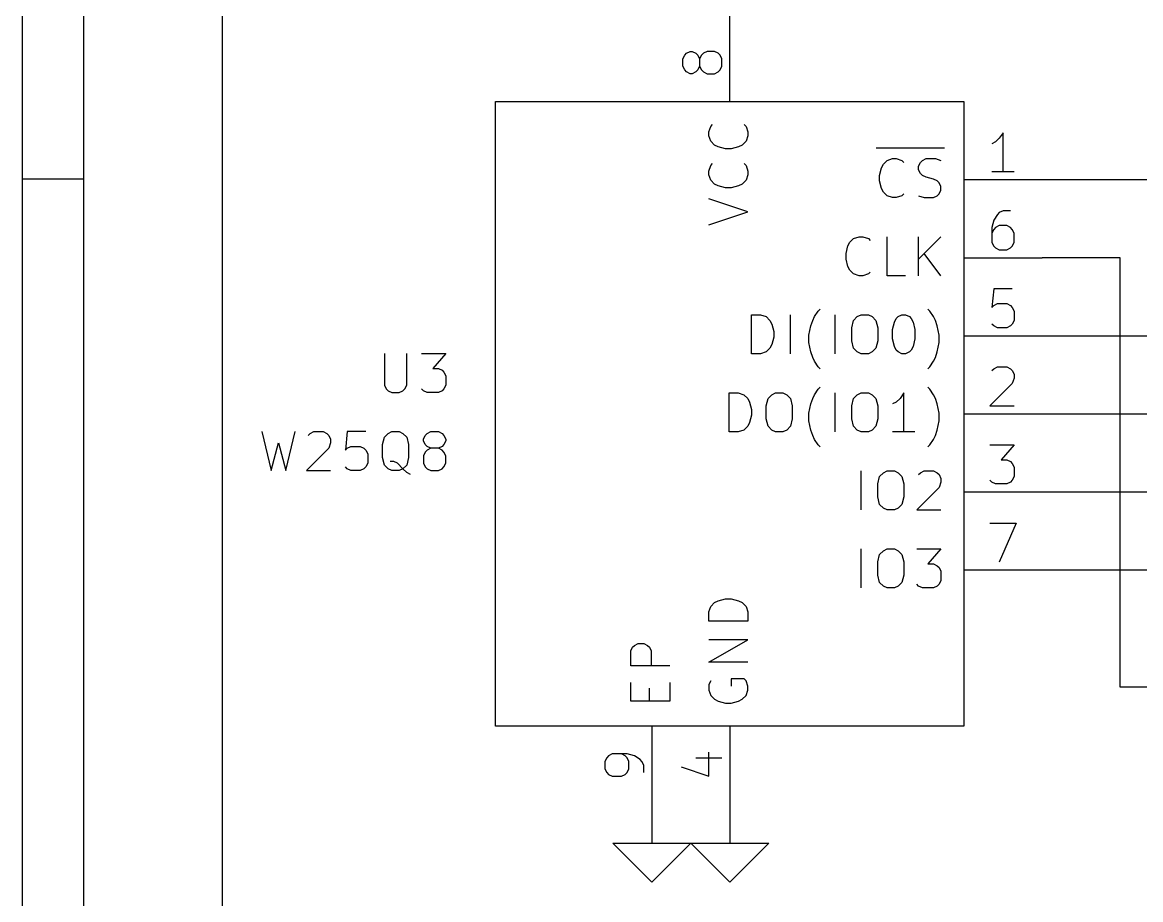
# Model space of a CAD drawing. Extents: x 0.4 to 16.1, y -11.3 to -0.4.
# Drawn here: x 0.394 to 1.826, y -7.222 to -6.099 of the extents above; entities that cross this region are included whole.
import ezdxf

# ---------------------------------------------------------------- set-up
doc = ezdxf.new("R2010")
doc.units = 0
doc.header["$MEASUREMENT"] = 0
for name, color, linetype in [('BLUE3', 171, 'CONTINUOUS'), ('CYAN2', 4, 'CONTINUOUS'), ('GREEN3', 91, 'CONTINUOUS'), ('LYELLOW', 51, 'CONTINUOUS'), ('RED2', 1, 'CONTINUOUS'), ('RED3', 11, 'CONTINUOUS')]:
    doc.layers.add(name, color=color, linetype=linetype)

msp = doc.modelspace()

# ---------------------------------------------------------------- linework, layer by layer
at = {"layer": 'BLUE3', "linetype": 'CONTINUOUS'}
msp.add_line((0.65, -11.1), (0.65, -4.85), dxfattribs=at)
at = {"layer": 'CYAN2', "linetype": 'CONTINUOUS'}
for p, q in [((1.2755, -6.2319), (1.2779, -6.2295)), ((1.2755, -6.2319), (1.2779, -6.2295)), ((1.3184, -6.2295), (1.3208, -6.2319)), ((1.3184, -6.2295), (1.3208, -6.2319)), ((1.2731, -6.239), (1.2755, -6.2319)), ((1.2731, -6.239), (1.2755, -6.2319)), ((1.2731, -6.2438), (1.2731, -6.239)), ((1.2731, -6.2438), (1.2731, -6.239)), ((1.2755, -6.2509), (1.2731, -6.2438)), ((1.2755, -6.2509), (1.2731, -6.2438)), ((1.3208, -6.2319), (1.3231, -6.239)), ((1.3208, -6.2319), (1.3231, -6.239)), ((1.3231, -6.2438), (1.3208, -6.2509)), ((1.3231, -6.2438), (1.3208, -6.2509)), ((1.3231, -6.239), (1.3231, -6.2438)), ((1.3231, -6.239), (1.3231, -6.2438)), ((1.2803, -6.2557), (1.2755, -6.2509)), ((1.2803, -6.2557), (1.2755, -6.2509)), ((1.285, -6.2581), (1.2803, -6.2557)), ((1.285, -6.2581), (1.2803, -6.2557)), ((1.2946, -6.2605), (1.285, -6.2581)), ((1.2946, -6.2605), (1.285, -6.2581)), ((1.3112, -6.2581), (1.3017, -6.2605)), ((1.3112, -6.2581), (1.3017, -6.2605)), ((1.316, -6.2557), (1.3112, -6.2581)), ((1.316, -6.2557), (1.3112, -6.2581)), ((1.3208, -6.2509), (1.316, -6.2557)), ((1.3208, -6.2509), (1.316, -6.2557)), ((1.4874, -6.2593), (1.575, -6.2593)), ((1.4874, -6.2593), (1.575, -6.2593)), ((1.3017, -6.2605), (1.2946, -6.2605)), ((1.3017, -6.2605), (1.2946, -6.2605)), ((1.5014, -6.2755), (1.5086, -6.2731)), ((1.5014, -6.2755), (1.5086, -6.2731)), ((1.5086, -6.2731), (1.5133, -6.2731)), ((1.5086, -6.2731), (1.5133, -6.2731)), ((1.5133, -6.2731), (1.5205, -6.2755)), ((1.5133, -6.2731), (1.5205, -6.2755)), ((1.5467, -6.2755), (1.5514, -6.2731)), ((1.5467, -6.2755), (1.5514, -6.2731)), ((1.5514, -6.2731), (1.5633, -6.2731)), ((1.5514, -6.2731), (1.5633, -6.2731)), ((1.5633, -6.2731), (1.5705, -6.2755)), ((1.5633, -6.2731), (1.5705, -6.2755)), ((1.2731, -6.289), (1.2755, -6.2819)), ((1.2731, -6.289), (1.2755, -6.2819)), ((1.2731, -6.2938), (1.2731, -6.289)), ((1.2731, -6.2938), (1.2731, -6.289)), ((1.2755, -6.2819), (1.2779, -6.2795)), ((1.2755, -6.2819), (1.2779, -6.2795)), ((1.3184, -6.2795), (1.3208, -6.2819)), ((1.3184, -6.2795), (1.3208, -6.2819)), ((1.3208, -6.2819), (1.3231, -6.289)), ((1.3208, -6.2819), (1.3231, -6.289)), ((1.3231, -6.289), (1.3231, -6.2938)), ((1.3231, -6.289), (1.3231, -6.2938)), ((1.4919, -6.2946), (1.4943, -6.285)), ((1.4919, -6.2946), (1.4943, -6.285)), ((1.4943, -6.285), (1.4967, -6.2803)), ((1.4943, -6.285), (1.4967, -6.2803)), ((1.4967, -6.2803), (1.5014, -6.2755)), ((1.4967, -6.2803), (1.5014, -6.2755)), ((1.5205, -6.2755), (1.5229, -6.2779)), ((1.5205, -6.2755), (1.5229, -6.2779)), ((1.5419, -6.2827), (1.5443, -6.2779)), ((1.5419, -6.2827), (1.5443, -6.2779)), ((1.5419, -6.2874), (1.5419, -6.2827)), ((1.5419, -6.2874), (1.5419, -6.2827)), ((1.5443, -6.2922), (1.5419, -6.2874)), ((1.5443, -6.2922), (1.5419, -6.2874)), ((1.5443, -6.2779), (1.5467, -6.2755)), ((1.5443, -6.2779), (1.5467, -6.2755)), ((1.2755, -6.3009), (1.2731, -6.2938)), ((1.2755, -6.3009), (1.2731, -6.2938)), ((1.2803, -6.3057), (1.2755, -6.3009)), ((1.2803, -6.3057), (1.2755, -6.3009)), ((1.3208, -6.3009), (1.316, -6.3057)), ((1.3208, -6.3009), (1.316, -6.3057)), ((1.3231, -6.2938), (1.3208, -6.3009)), ((1.3231, -6.2938), (1.3208, -6.3009)), ((1.4919, -6.3017), (1.4919, -6.2946)), ((1.4919, -6.3017), (1.4919, -6.2946)), ((1.4943, -6.3112), (1.4919, -6.3017)), ((1.4943, -6.3112), (1.4919, -6.3017)), ((1.5467, -6.2946), (1.5443, -6.2922)), ((1.5467, -6.2946), (1.5443, -6.2922)), ((1.5514, -6.2969), (1.5467, -6.2946)), ((1.5514, -6.2969), (1.5467, -6.2946)), ((1.561, -6.2993), (1.5514, -6.2969)), ((1.561, -6.2993), (1.5514, -6.2969)), ((1.5657, -6.3017), (1.561, -6.2993)), ((1.5657, -6.3017), (1.561, -6.2993)), ((1.5681, -6.3041), (1.5657, -6.3017)), ((1.5681, -6.3041), (1.5657, -6.3017)), ((1.285, -6.3081), (1.2803, -6.3057)), ((1.285, -6.3081), (1.2803, -6.3057)), ((1.2946, -6.3105), (1.285, -6.3081)), ((1.2946, -6.3105), (1.285, -6.3081)), ((1.3017, -6.3105), (1.2946, -6.3105)), ((1.3017, -6.3105), (1.2946, -6.3105)), ((1.3112, -6.3081), (1.3017, -6.3105)), ((1.3112, -6.3081), (1.3017, -6.3105)), ((1.316, -6.3057), (1.3112, -6.3081)), ((1.316, -6.3057), (1.3112, -6.3081)), ((1.4967, -6.316), (1.4943, -6.3112)), ((1.4967, -6.316), (1.4943, -6.3112)), ((1.5014, -6.3208), (1.4967, -6.316)), ((1.5014, -6.3208), (1.4967, -6.316)), ((1.5705, -6.3088), (1.5681, -6.3041)), ((1.5705, -6.3088), (1.5681, -6.3041)), ((1.5681, -6.3184), (1.5705, -6.3136)), ((1.5681, -6.3184), (1.5705, -6.3136)), ((1.5705, -6.3136), (1.5705, -6.3088)), ((1.5705, -6.3136), (1.5705, -6.3088)), ((1.3231, -6.3414), (1.2731, -6.3248)), ((1.3231, -6.3414), (1.2731, -6.3248)), ((1.5086, -6.3231), (1.5014, -6.3208)), ((1.5086, -6.3231), (1.5014, -6.3208)), ((1.5133, -6.3231), (1.5086, -6.3231)), ((1.5133, -6.3231), (1.5086, -6.3231)), ((1.5205, -6.3208), (1.5133, -6.3231)), ((1.5205, -6.3208), (1.5133, -6.3231)), ((1.5229, -6.3184), (1.5205, -6.3208)), ((1.5229, -6.3184), (1.5205, -6.3208)), ((1.5419, -6.3208), (1.549, -6.3231)), ((1.5419, -6.3208), (1.549, -6.3231)), ((1.549, -6.3231), (1.561, -6.3231)), ((1.549, -6.3231), (1.561, -6.3231)), ((1.561, -6.3231), (1.5657, -6.3208)), ((1.561, -6.3231), (1.5657, -6.3208)), ((1.5657, -6.3208), (1.5681, -6.3184)), ((1.5657, -6.3208), (1.5681, -6.3184)), ((1.2731, -6.3581), (1.3231, -6.3414)), ((1.2731, -6.3581), (1.3231, -6.3414)), ((1.4586, -6.3755), (1.4657, -6.3731)), ((1.4586, -6.3755), (1.4657, -6.3731)), ((1.4657, -6.3731), (1.4705, -6.3731)), ((1.4657, -6.3731), (1.4705, -6.3731)), ((1.4705, -6.3731), (1.4776, -6.3755)), ((1.4705, -6.3731), (1.4776, -6.3755)), ((1.5014, -6.4231), (1.5014, -6.3731)), ((1.5014, -6.4231), (1.5014, -6.3731)), ((1.5419, -6.4231), (1.5419, -6.3731)), ((1.5705, -6.3731), (1.5419, -6.4017)), ((1.5419, -6.4231), (1.5419, -6.3731)), ((1.5705, -6.3731), (1.5419, -6.4017)), ((1.449, -6.3946), (1.4514, -6.385)), ((1.449, -6.3946), (1.4514, -6.385)), ((1.4514, -6.385), (1.4538, -6.3803)), ((1.4514, -6.385), (1.4538, -6.3803)), ((1.4538, -6.3803), (1.4586, -6.3755)), ((1.4538, -6.3803), (1.4586, -6.3755)), ((1.4776, -6.3755), (1.48, -6.3779)), ((1.4776, -6.3755), (1.48, -6.3779)), ((1.449, -6.4017), (1.449, -6.3946)), ((1.449, -6.4017), (1.449, -6.3946)), ((1.4514, -6.4112), (1.449, -6.4017)), ((1.4514, -6.4112), (1.449, -6.4017)), ((1.5705, -6.4231), (1.549, -6.3946)), ((1.5705, -6.4231), (1.549, -6.3946)), ((1.4538, -6.416), (1.4514, -6.4112)), ((1.4538, -6.416), (1.4514, -6.4112)), ((1.4586, -6.4208), (1.4538, -6.416)), ((1.4586, -6.4208), (1.4538, -6.416)), ((1.4657, -6.4231), (1.4586, -6.4208)), ((1.4657, -6.4231), (1.4586, -6.4208)), ((1.4705, -6.4231), (1.4657, -6.4231)), ((1.4705, -6.4231), (1.4657, -6.4231)), ((1.4776, -6.4208), (1.4705, -6.4231)), ((1.4776, -6.4208), (1.4705, -6.4231)), ((1.48, -6.4184), (1.4776, -6.4208)), ((1.48, -6.4184), (1.4776, -6.4208)), ((1.5252, -6.4231), (1.5014, -6.4231)), ((1.5252, -6.4231), (1.5014, -6.4231)), ((1.3276, -6.5231), (1.3276, -6.4731)), ((1.3276, -6.4731), (1.3395, -6.4731)), ((1.3276, -6.5231), (1.3276, -6.4731)), ((1.3276, -6.4731), (1.3395, -6.4731)), ((1.3395, -6.4731), (1.3467, -6.4755)), ((1.3395, -6.4731), (1.3467, -6.4755)), ((1.3776, -6.5231), (1.3776, -6.4731)), ((1.3776, -6.5231), (1.3776, -6.4731)), ((1.4086, -6.4755), (1.4133, -6.4684)), ((1.4086, -6.4755), (1.4133, -6.4684)), ((1.4133, -6.4684), (1.4157, -6.466)), ((1.4133, -6.4684), (1.4157, -6.466)), ((1.4348, -6.5231), (1.4348, -6.4731)), ((1.4348, -6.5231), (1.4348, -6.4731)), ((1.4633, -6.4755), (1.4681, -6.4731)), ((1.4633, -6.4755), (1.4681, -6.4731)), ((1.4681, -6.4731), (1.4776, -6.4731)), ((1.4681, -6.4731), (1.4776, -6.4731)), ((1.4776, -6.4731), (1.4824, -6.4755)), ((1.4776, -6.4731), (1.4824, -6.4755)), ((1.5157, -6.4755), (1.5205, -6.4731)), ((1.5157, -6.4755), (1.5205, -6.4731)), ((1.5205, -6.4731), (1.5252, -6.4731)), ((1.5205, -6.4731), (1.5252, -6.4731)), ((1.5252, -6.4731), (1.53, -6.4755)), ((1.5252, -6.4731), (1.53, -6.4755)), ((1.5562, -6.4684), (1.5538, -6.466)), ((1.5562, -6.4684), (1.5538, -6.466)), ((1.5609, -6.4755), (1.5562, -6.4684)), ((1.5609, -6.4755), (1.5562, -6.4684)), ((1.3467, -6.4755), (1.3514, -6.4803)), ((1.3467, -6.4755), (1.3514, -6.4803)), ((1.3514, -6.4803), (1.3538, -6.485)), ((1.3514, -6.4803), (1.3538, -6.485)), ((1.3538, -6.485), (1.3562, -6.4946)), ((1.3538, -6.485), (1.3562, -6.4946)), ((1.4014, -6.4993), (1.4038, -6.4874)), ((1.4014, -6.4993), (1.4038, -6.4874)), ((1.4038, -6.4874), (1.4062, -6.4803)), ((1.4038, -6.4874), (1.4062, -6.4803)), ((1.4062, -6.4803), (1.4086, -6.4755)), ((1.4062, -6.4803), (1.4086, -6.4755)), ((1.4562, -6.4898), (1.4586, -6.4803)), ((1.4562, -6.4898), (1.4586, -6.4803)), ((1.4586, -6.4803), (1.4633, -6.4755)), ((1.4586, -6.4803), (1.4633, -6.4755)), ((1.4824, -6.4755), (1.4871, -6.4803)), ((1.4824, -6.4755), (1.4871, -6.4803)), ((1.4871, -6.4803), (1.4895, -6.4898)), ((1.4871, -6.4803), (1.4895, -6.4898)), ((1.5086, -6.4922), (1.5109, -6.4827)), ((1.5086, -6.4922), (1.5109, -6.4827)), ((1.5109, -6.4827), (1.5133, -6.4779)), ((1.5109, -6.4827), (1.5133, -6.4779)), ((1.5133, -6.4779), (1.5157, -6.4755)), ((1.5133, -6.4779), (1.5157, -6.4755)), ((1.53, -6.4755), (1.5324, -6.4779)), ((1.53, -6.4755), (1.5324, -6.4779)), ((1.5324, -6.4779), (1.5348, -6.4827)), ((1.5324, -6.4779), (1.5348, -6.4827)), ((1.5348, -6.4827), (1.5371, -6.4922)), ((1.5348, -6.4827), (1.5371, -6.4922)), ((1.5633, -6.4803), (1.5609, -6.4755)), ((1.5633, -6.4803), (1.5609, -6.4755)), ((1.5657, -6.4874), (1.5633, -6.4803)), ((1.5657, -6.4874), (1.5633, -6.4803)), ((1.5681, -6.4993), (1.5657, -6.4874)), ((1.5681, -6.4993), (1.5657, -6.4874)), ((1.3562, -6.5017), (1.3538, -6.5112)), ((1.3562, -6.5017), (1.3538, -6.5112)), ((1.3562, -6.4946), (1.3562, -6.5017)), ((1.3562, -6.4946), (1.3562, -6.5017)), ((1.4014, -6.5088), (1.4014, -6.4993)), ((1.4014, -6.5088), (1.4014, -6.4993)), ((1.4562, -6.5065), (1.4562, -6.4898)), ((1.4562, -6.5065), (1.4562, -6.4898)), ((1.4895, -6.4898), (1.4895, -6.5065)), ((1.4895, -6.4898), (1.4895, -6.5065)), ((1.5086, -6.5041), (1.5086, -6.4922)), ((1.5086, -6.5041), (1.5086, -6.4922)), ((1.5371, -6.4922), (1.5371, -6.5041)), ((1.5371, -6.4922), (1.5371, -6.5041)), ((1.5681, -6.5088), (1.5681, -6.4993)), ((1.5681, -6.5088), (1.5681, -6.4993)), ((1.3514, -6.516), (1.3467, -6.5208)), ((1.3514, -6.516), (1.3467, -6.5208)), ((1.3538, -6.5112), (1.3514, -6.516)), ((1.3538, -6.5112), (1.3514, -6.516)), ((1.4038, -6.5208), (1.4014, -6.5088)), ((1.4038, -6.5208), (1.4014, -6.5088)), ((1.4586, -6.516), (1.4562, -6.5065)), ((1.4586, -6.516), (1.4562, -6.5065)), ((1.4633, -6.5208), (1.4586, -6.516)), ((1.4633, -6.5208), (1.4586, -6.516)), ((1.4871, -6.516), (1.4824, -6.5208)), ((1.4871, -6.516), (1.4824, -6.5208)), ((1.4895, -6.5065), (1.4871, -6.516)), ((1.4895, -6.5065), (1.4871, -6.516)), ((1.5109, -6.5136), (1.5086, -6.5041)), ((1.5109, -6.5136), (1.5086, -6.5041)), ((1.5133, -6.5184), (1.5109, -6.5136)), ((1.5133, -6.5184), (1.5109, -6.5136)), ((1.5348, -6.5136), (1.5324, -6.5184)), ((1.5348, -6.5136), (1.5324, -6.5184)), ((1.5371, -6.5041), (1.5348, -6.5136)), ((1.5371, -6.5041), (1.5348, -6.5136)), ((1.5657, -6.5208), (1.5681, -6.5088)), ((1.5657, -6.5208), (1.5681, -6.5088)), ((0.8575, -6.5228), (0.8575, -6.5633)), ((0.8575, -6.5228), (0.8575, -6.5633)), ((0.8861, -6.5633), (0.8861, -6.5228)), ((0.8861, -6.5633), (0.8861, -6.5228)), ((0.9051, -6.5228), (0.9361, -6.5228)), ((0.9051, -6.5228), (0.9361, -6.5228)), ((0.9361, -6.5228), (0.9194, -6.5419)), ((0.9361, -6.5228), (0.9194, -6.5419)), ((1.3395, -6.5231), (1.3276, -6.5231)), ((1.3395, -6.5231), (1.3276, -6.5231)), ((1.3467, -6.5208), (1.3395, -6.5231)), ((1.3467, -6.5208), (1.3395, -6.5231)), ((1.4062, -6.5279), (1.4038, -6.5208)), ((1.4062, -6.5279), (1.4038, -6.5208)), ((1.4086, -6.5327), (1.4062, -6.5279)), ((1.4086, -6.5327), (1.4062, -6.5279)), ((1.4681, -6.5231), (1.4633, -6.5208)), ((1.4681, -6.5231), (1.4633, -6.5208)), ((1.4776, -6.5231), (1.4681, -6.5231)), ((1.4776, -6.5231), (1.4681, -6.5231)), ((1.4824, -6.5208), (1.4776, -6.5231)), ((1.4824, -6.5208), (1.4776, -6.5231)), ((1.5157, -6.5208), (1.5133, -6.5184)), ((1.5157, -6.5208), (1.5133, -6.5184)), ((1.5205, -6.5231), (1.5157, -6.5208)), ((1.5205, -6.5231), (1.5157, -6.5208)), ((1.5252, -6.5231), (1.5205, -6.5231)), ((1.5252, -6.5231), (1.5205, -6.5231)), ((1.53, -6.5208), (1.5252, -6.5231)), ((1.53, -6.5208), (1.5252, -6.5231)), ((1.5324, -6.5184), (1.53, -6.5208)), ((1.5324, -6.5184), (1.53, -6.5208)), ((1.5609, -6.5327), (1.5633, -6.5279)), ((1.5609, -6.5327), (1.5633, -6.5279)), ((1.5633, -6.5279), (1.5657, -6.5208)), ((1.5633, -6.5279), (1.5657, -6.5208)), ((0.9194, -6.5419), (0.9266, -6.5419)), ((0.9194, -6.5419), (0.9266, -6.5419)), ((0.9266, -6.5419), (0.9313, -6.5442)), ((0.9266, -6.5419), (0.9313, -6.5442)), ((0.9313, -6.5442), (0.9337, -6.5466)), ((0.9313, -6.5442), (0.9337, -6.5466)), ((0.9337, -6.5466), (0.9361, -6.5514)), ((0.9337, -6.5466), (0.9361, -6.5514)), ((1.4133, -6.5398), (1.4086, -6.5327)), ((1.4133, -6.5398), (1.4086, -6.5327)), ((1.4157, -6.5422), (1.4133, -6.5398)), ((1.4157, -6.5422), (1.4133, -6.5398)), ((1.5538, -6.5422), (1.5562, -6.5398)), ((1.5538, -6.5422), (1.5562, -6.5398)), ((1.5562, -6.5398), (1.5609, -6.5327)), ((1.5562, -6.5398), (1.5609, -6.5327)), ((0.9361, -6.5514), (0.9361, -6.5633)), ((0.9361, -6.5514), (0.9361, -6.5633)), ((0.8575, -6.5633), (0.8599, -6.568)), ((0.8575, -6.5633), (0.8599, -6.568)), ((0.8599, -6.568), (0.8623, -6.5704)), ((0.8599, -6.568), (0.8623, -6.5704)), ((0.8623, -6.5704), (0.867, -6.5728)), ((0.8623, -6.5704), (0.867, -6.5728)), ((0.867, -6.5728), (0.8766, -6.5728)), ((0.867, -6.5728), (0.8766, -6.5728)), ((0.8766, -6.5728), (0.8813, -6.5704)), ((0.8766, -6.5728), (0.8813, -6.5704)), ((0.8813, -6.5704), (0.8837, -6.568)), ((0.8813, -6.5704), (0.8837, -6.568)), ((0.8837, -6.568), (0.8861, -6.5633)), ((0.8837, -6.568), (0.8861, -6.5633)), ((0.9075, -6.5704), (0.9051, -6.568)), ((0.9075, -6.5704), (0.9051, -6.568)), ((0.9123, -6.5728), (0.9075, -6.5704)), ((0.9123, -6.5728), (0.9075, -6.5704)), ((0.9266, -6.5728), (0.9123, -6.5728)), ((0.9266, -6.5728), (0.9123, -6.5728)), ((0.9313, -6.5704), (0.9266, -6.5728)), ((0.9313, -6.5704), (0.9266, -6.5728)), ((0.9337, -6.568), (0.9313, -6.5704)), ((0.9337, -6.568), (0.9313, -6.5704)), ((0.9361, -6.5633), (0.9337, -6.568)), ((0.9361, -6.5633), (0.9337, -6.568)), ((1.299, -6.6231), (1.299, -6.5731)), ((1.299, -6.5731), (1.3109, -6.5731)), ((1.299, -6.6231), (1.299, -6.5731)), ((1.299, -6.5731), (1.3109, -6.5731)), ((1.3109, -6.5731), (1.3181, -6.5755)), ((1.3109, -6.5731), (1.3181, -6.5755)), ((1.3181, -6.5755), (1.3229, -6.5803)), ((1.3181, -6.5755), (1.3229, -6.5803)), ((1.349, -6.5803), (1.3538, -6.5755)), ((1.349, -6.5803), (1.3538, -6.5755)), ((1.3538, -6.5755), (1.3586, -6.5731)), ((1.3538, -6.5755), (1.3586, -6.5731)), ((1.3586, -6.5731), (1.3681, -6.5731)), ((1.3586, -6.5731), (1.3681, -6.5731)), ((1.3681, -6.5731), (1.3729, -6.5755)), ((1.3681, -6.5731), (1.3729, -6.5755)), ((1.3729, -6.5755), (1.3776, -6.5803)), ((1.3729, -6.5755), (1.3776, -6.5803)), ((1.4062, -6.5803), (1.4086, -6.5755)), ((1.4062, -6.5803), (1.4086, -6.5755)), ((1.4086, -6.5755), (1.4133, -6.5684)), ((1.4086, -6.5755), (1.4133, -6.5684)), ((1.4133, -6.5684), (1.4157, -6.566)), ((1.4133, -6.5684), (1.4157, -6.566)), ((1.4348, -6.6231), (1.4348, -6.5731)), ((1.4348, -6.6231), (1.4348, -6.5731)), ((1.4586, -6.5803), (1.4633, -6.5755)), ((1.4586, -6.5803), (1.4633, -6.5755)), ((1.4633, -6.5755), (1.4681, -6.5731)), ((1.4633, -6.5755), (1.4681, -6.5731)), ((1.4681, -6.5731), (1.4776, -6.5731)), ((1.4681, -6.5731), (1.4776, -6.5731)), ((1.4776, -6.5731), (1.4824, -6.5755)), ((1.4776, -6.5731), (1.4824, -6.5755)), ((1.4824, -6.5755), (1.4871, -6.5803)), ((1.4824, -6.5755), (1.4871, -6.5803)), ((1.5229, -6.5731), (1.5181, -6.5803)), ((1.5229, -6.5731), (1.5181, -6.5803)), ((1.5229, -6.6231), (1.5229, -6.5731)), ((1.5229, -6.6231), (1.5229, -6.5731)), ((1.5562, -6.5684), (1.5538, -6.566)), ((1.5562, -6.5684), (1.5538, -6.566)), ((1.5609, -6.5755), (1.5562, -6.5684)), ((1.5609, -6.5755), (1.5562, -6.5684)), ((1.5633, -6.5803), (1.5609, -6.5755)), ((1.5633, -6.5803), (1.5609, -6.5755)), ((1.3229, -6.5803), (1.3252, -6.585)), ((1.3229, -6.5803), (1.3252, -6.585)), ((1.3252, -6.585), (1.3276, -6.5946)), ((1.3252, -6.585), (1.3276, -6.5946)), ((1.3467, -6.5898), (1.349, -6.5803)), ((1.3467, -6.5898), (1.349, -6.5803)), ((1.3467, -6.6065), (1.3467, -6.5898)), ((1.3467, -6.6065), (1.3467, -6.5898)), ((1.3776, -6.5803), (1.38, -6.5898)), ((1.3776, -6.5803), (1.38, -6.5898)), ((1.38, -6.5898), (1.38, -6.6065)), ((1.38, -6.5898), (1.38, -6.6065)), ((1.4014, -6.5993), (1.4038, -6.5874)), ((1.4014, -6.5993), (1.4038, -6.5874)), ((1.4038, -6.5874), (1.4062, -6.5803)), ((1.4038, -6.5874), (1.4062, -6.5803)), ((1.4562, -6.5898), (1.4586, -6.5803)), ((1.4562, -6.5898), (1.4586, -6.5803)), ((1.4562, -6.6065), (1.4562, -6.5898)), ((1.4562, -6.6065), (1.4562, -6.5898)), ((1.4871, -6.5803), (1.4895, -6.5898)), ((1.4871, -6.5803), (1.4895, -6.5898)), ((1.4895, -6.5898), (1.4895, -6.6065)), ((1.4895, -6.5898), (1.4895, -6.6065)), ((1.5133, -6.585), (1.5086, -6.5874)), ((1.5133, -6.585), (1.5086, -6.5874)), ((1.5181, -6.5803), (1.5133, -6.585)), ((1.5181, -6.5803), (1.5133, -6.585)), ((1.5657, -6.5874), (1.5633, -6.5803)), ((1.5657, -6.5874), (1.5633, -6.5803)), ((1.5681, -6.5993), (1.5657, -6.5874)), ((1.5681, -6.5993), (1.5657, -6.5874)), ((1.3276, -6.6017), (1.3252, -6.6112)), ((1.3276, -6.6017), (1.3252, -6.6112)), ((1.3276, -6.5946), (1.3276, -6.6017)), ((1.3276, -6.5946), (1.3276, -6.6017)), ((1.4014, -6.6088), (1.4014, -6.5993)), ((1.4014, -6.6088), (1.4014, -6.5993)), ((1.5681, -6.6088), (1.5681, -6.5993)), ((1.5681, -6.6088), (1.5681, -6.5993)), ((1.3229, -6.616), (1.3181, -6.6208)), ((1.3229, -6.616), (1.3181, -6.6208)), ((1.3252, -6.6112), (1.3229, -6.616)), ((1.3252, -6.6112), (1.3229, -6.616)), ((1.349, -6.616), (1.3467, -6.6065)), ((1.349, -6.616), (1.3467, -6.6065)), ((1.3538, -6.6208), (1.349, -6.616)), ((1.3538, -6.6208), (1.349, -6.616)), ((1.3776, -6.616), (1.3729, -6.6208)), ((1.3776, -6.616), (1.3729, -6.6208)), ((1.38, -6.6065), (1.3776, -6.616)), ((1.38, -6.6065), (1.3776, -6.616)), ((1.4038, -6.6208), (1.4014, -6.6088)), ((1.4038, -6.6208), (1.4014, -6.6088)), ((1.4586, -6.616), (1.4562, -6.6065)), ((1.4586, -6.616), (1.4562, -6.6065)), ((1.4633, -6.6208), (1.4586, -6.616)), ((1.4633, -6.6208), (1.4586, -6.616)), ((1.4871, -6.616), (1.4824, -6.6208)), ((1.4871, -6.616), (1.4824, -6.6208)), ((1.4895, -6.6065), (1.4871, -6.616)), ((1.4895, -6.6065), (1.4871, -6.616)), ((1.5657, -6.6208), (1.5681, -6.6088)), ((1.5657, -6.6208), (1.5681, -6.6088)), ((0.7004, -6.6228), (0.7123, -6.6728)), ((0.7004, -6.6228), (0.7123, -6.6728)), ((0.7313, -6.6728), (0.7432, -6.6228)), ((0.7313, -6.6728), (0.7432, -6.6228)), ((0.7599, -6.6276), (0.7623, -6.6252)), ((0.7599, -6.6276), (0.7623, -6.6252)), ((0.7623, -6.6252), (0.7671, -6.6228)), ((0.7623, -6.6252), (0.7671, -6.6228)), ((0.7671, -6.6228), (0.779, -6.6228)), ((0.7671, -6.6228), (0.779, -6.6228)), ((0.779, -6.6228), (0.7837, -6.6252)), ((0.779, -6.6228), (0.7837, -6.6252)), ((0.7837, -6.6252), (0.7861, -6.6276)), ((0.7837, -6.6252), (0.7861, -6.6276)), ((0.7861, -6.6276), (0.7885, -6.6323)), ((0.7861, -6.6276), (0.7885, -6.6323)), ((0.7885, -6.6323), (0.7885, -6.6371)), ((0.7885, -6.6323), (0.7885, -6.6371)), ((0.8099, -6.6228), (0.8075, -6.6466)), ((0.8099, -6.6228), (0.8075, -6.6466)), ((0.8337, -6.6228), (0.8099, -6.6228)), ((0.8337, -6.6228), (0.8099, -6.6228)), ((0.8551, -6.6395), (0.8575, -6.6299)), ((0.8551, -6.6395), (0.8575, -6.6299)), ((0.8575, -6.6299), (0.8623, -6.6252)), ((0.8575, -6.6299), (0.8623, -6.6252)), ((0.8623, -6.6252), (0.867, -6.6228)), ((0.8623, -6.6252), (0.867, -6.6228)), ((0.867, -6.6228), (0.8766, -6.6228)), ((0.867, -6.6228), (0.8766, -6.6228)), ((0.8766, -6.6228), (0.8813, -6.6252)), ((0.8766, -6.6228), (0.8813, -6.6252)), ((0.8813, -6.6252), (0.8861, -6.6299)), ((0.8813, -6.6252), (0.8861, -6.6299)), ((0.8861, -6.6299), (0.8885, -6.6395)), ((0.8861, -6.6299), (0.8885, -6.6395)), ((0.9075, -6.6323), (0.9099, -6.6276)), ((0.9075, -6.6323), (0.9099, -6.6276)), ((0.9075, -6.6347), (0.9075, -6.6323)), ((0.9075, -6.6347), (0.9075, -6.6323)), ((0.9099, -6.6276), (0.9123, -6.6252)), ((0.9099, -6.6276), (0.9123, -6.6252)), ((0.9123, -6.6252), (0.9171, -6.6228)), ((0.9123, -6.6252), (0.9171, -6.6228)), ((0.9171, -6.6228), (0.9266, -6.6228)), ((0.9171, -6.6228), (0.9266, -6.6228)), ((0.9266, -6.6228), (0.9313, -6.6252)), ((0.9266, -6.6228), (0.9313, -6.6252)), ((0.9313, -6.6252), (0.9337, -6.6276)), ((0.9313, -6.6252), (0.9337, -6.6276)), ((0.9337, -6.6276), (0.9361, -6.6323)), ((0.9337, -6.6276), (0.9361, -6.6323)), ((0.9361, -6.6323), (0.9361, -6.6347)), ((0.9361, -6.6323), (0.9361, -6.6347)), ((1.3109, -6.6231), (1.299, -6.6231)), ((1.3109, -6.6231), (1.299, -6.6231)), ((1.3181, -6.6208), (1.3109, -6.6231)), ((1.3181, -6.6208), (1.3109, -6.6231)), ((1.3586, -6.6231), (1.3538, -6.6208)), ((1.3586, -6.6231), (1.3538, -6.6208)), ((1.3681, -6.6231), (1.3586, -6.6231)), ((1.3681, -6.6231), (1.3586, -6.6231)), ((1.3729, -6.6208), (1.3681, -6.6231)), ((1.3729, -6.6208), (1.3681, -6.6231)), ((1.4062, -6.6279), (1.4038, -6.6208)), ((1.4062, -6.6279), (1.4038, -6.6208)), ((1.4086, -6.6327), (1.4062, -6.6279)), ((1.4086, -6.6327), (1.4062, -6.6279)), ((1.4133, -6.6398), (1.4086, -6.6327)), ((1.4133, -6.6398), (1.4086, -6.6327)), ((1.4681, -6.6231), (1.4633, -6.6208)), ((1.4681, -6.6231), (1.4633, -6.6208)), ((1.4776, -6.6231), (1.4681, -6.6231)), ((1.4776, -6.6231), (1.4681, -6.6231)), ((1.4824, -6.6208), (1.4776, -6.6231)), ((1.4824, -6.6208), (1.4776, -6.6231)), ((1.5371, -6.6231), (1.5086, -6.6231)), ((1.5371, -6.6231), (1.5086, -6.6231)), ((1.5562, -6.6398), (1.5609, -6.6327)), ((1.5562, -6.6398), (1.5609, -6.6327)), ((1.5609, -6.6327), (1.5633, -6.6279)), ((1.5609, -6.6327), (1.5633, -6.6279)), ((1.5633, -6.6279), (1.5657, -6.6208)), ((1.5633, -6.6279), (1.5657, -6.6208)), ((0.7123, -6.6728), (0.7218, -6.6371)), ((0.7123, -6.6728), (0.7218, -6.6371)), ((0.7218, -6.6371), (0.7313, -6.6728)), ((0.7218, -6.6371), (0.7313, -6.6728)), ((0.7861, -6.6442), (0.7575, -6.6728)), ((0.7861, -6.6442), (0.7575, -6.6728)), ((0.7885, -6.6371), (0.7861, -6.6442)), ((0.7885, -6.6371), (0.7861, -6.6442)), ((0.8075, -6.6466), (0.8099, -6.6442)), ((0.8075, -6.6466), (0.8099, -6.6442)), ((0.8099, -6.6442), (0.8147, -6.6419)), ((0.8099, -6.6442), (0.8147, -6.6419)), ((0.8147, -6.6419), (0.8266, -6.6419)), ((0.8147, -6.6419), (0.8266, -6.6419)), ((0.8266, -6.6419), (0.8313, -6.6442)), ((0.8266, -6.6419), (0.8313, -6.6442)), ((0.8313, -6.6442), (0.8337, -6.6466)), ((0.8313, -6.6442), (0.8337, -6.6466)), ((0.8337, -6.6466), (0.8361, -6.6514)), ((0.8337, -6.6466), (0.8361, -6.6514)), ((0.8551, -6.6561), (0.8551, -6.6395)), ((0.8551, -6.6561), (0.8551, -6.6395)), ((0.8885, -6.6395), (0.8885, -6.6561)), ((0.8885, -6.6395), (0.8885, -6.6561)), ((0.9099, -6.6395), (0.9075, -6.6347)), ((0.9099, -6.6395), (0.9075, -6.6347)), ((0.9123, -6.6419), (0.9099, -6.6395)), ((0.9123, -6.6419), (0.9099, -6.6395)), ((0.9123, -6.6466), (0.9099, -6.649)), ((0.9123, -6.6466), (0.9099, -6.649)), ((0.9171, -6.6442), (0.9123, -6.6419)), ((0.9171, -6.6442), (0.9123, -6.6419)), ((0.9171, -6.6442), (0.9123, -6.6466)), ((0.9171, -6.6442), (0.9123, -6.6466)), ((0.9266, -6.6442), (0.9171, -6.6442)), ((0.9266, -6.6442), (0.9171, -6.6442)), ((0.9313, -6.6419), (0.9266, -6.6442)), ((0.9313, -6.6419), (0.9266, -6.6442)), ((0.9313, -6.6466), (0.9266, -6.6442)), ((0.9313, -6.6466), (0.9266, -6.6442)), ((0.9337, -6.6395), (0.9313, -6.6419)), ((0.9337, -6.6395), (0.9313, -6.6419)), ((0.9337, -6.649), (0.9313, -6.6466)), ((0.9337, -6.649), (0.9313, -6.6466)), ((0.9361, -6.6347), (0.9337, -6.6395)), ((0.9361, -6.6347), (0.9337, -6.6395)), ((1.4157, -6.6422), (1.4133, -6.6398)), ((1.4157, -6.6422), (1.4133, -6.6398)), ((1.5538, -6.6422), (1.5562, -6.6398)), ((1.5538, -6.6422), (1.5562, -6.6398)), ((0.8361, -6.6514), (0.8361, -6.6633)), ((0.8361, -6.6514), (0.8361, -6.6633)), ((0.8575, -6.6657), (0.8551, -6.6561)), ((0.8575, -6.6657), (0.8551, -6.6561)), ((0.8694, -6.6609), (0.8647, -6.6609)), ((0.8694, -6.6609), (0.8647, -6.6609)), ((0.8742, -6.6633), (0.8694, -6.6609)), ((0.8742, -6.6633), (0.8694, -6.6609)), ((0.8885, -6.6561), (0.8861, -6.6657)), ((0.8885, -6.6561), (0.8861, -6.6657)), ((0.9099, -6.649), (0.9075, -6.6538)), ((0.9099, -6.649), (0.9075, -6.6538)), ((0.9075, -6.6538), (0.9075, -6.6633)), ((0.9075, -6.6538), (0.9075, -6.6633)), ((0.9361, -6.6538), (0.9337, -6.649)), ((0.9361, -6.6538), (0.9337, -6.649)), ((0.9361, -6.6633), (0.9361, -6.6538)), ((0.9361, -6.6633), (0.9361, -6.6538)), ((0.7575, -6.6728), (0.7885, -6.6728)), ((0.7575, -6.6728), (0.7885, -6.6728)), ((0.8099, -6.6704), (0.8075, -6.668)), ((0.8099, -6.6704), (0.8075, -6.668)), ((0.8147, -6.6728), (0.8099, -6.6704)), ((0.8147, -6.6728), (0.8099, -6.6704)), ((0.8266, -6.6728), (0.8147, -6.6728)), ((0.8266, -6.6728), (0.8147, -6.6728)), ((0.8313, -6.6704), (0.8266, -6.6728)), ((0.8313, -6.6704), (0.8266, -6.6728)), ((0.8337, -6.668), (0.8313, -6.6704)), ((0.8337, -6.668), (0.8313, -6.6704)), ((0.8361, -6.6633), (0.8337, -6.668)), ((0.8361, -6.6633), (0.8337, -6.668)), ((0.8623, -6.6704), (0.8575, -6.6657)), ((0.8623, -6.6704), (0.8575, -6.6657)), ((0.867, -6.6728), (0.8623, -6.6704)), ((0.867, -6.6728), (0.8623, -6.6704)), ((0.8766, -6.6728), (0.867, -6.6728)), ((0.8766, -6.6728), (0.867, -6.6728)), ((0.8813, -6.6704), (0.8742, -6.6633)), ((0.8813, -6.6704), (0.8742, -6.6633)), ((0.8813, -6.6704), (0.8766, -6.6728)), ((0.8813, -6.6704), (0.8766, -6.6728)), ((0.8861, -6.6657), (0.8813, -6.6704)), ((0.8861, -6.6657), (0.8813, -6.6704)), ((0.8861, -6.6752), (0.8813, -6.6704)), ((0.8861, -6.6752), (0.8813, -6.6704)), ((0.8909, -6.6776), (0.8861, -6.6752)), ((0.8909, -6.6776), (0.8861, -6.6752)), ((0.9075, -6.6633), (0.9099, -6.668)), ((0.9075, -6.6633), (0.9099, -6.668)), ((0.9099, -6.668), (0.9123, -6.6704)), ((0.9099, -6.668), (0.9123, -6.6704)), ((0.9123, -6.6704), (0.9171, -6.6728)), ((0.9123, -6.6704), (0.9171, -6.6728)), ((0.9171, -6.6728), (0.9266, -6.6728)), ((0.9171, -6.6728), (0.9266, -6.6728)), ((0.9266, -6.6728), (0.9313, -6.6704)), ((0.9266, -6.6728), (0.9313, -6.6704)), ((0.9313, -6.6704), (0.9337, -6.668)), ((0.9313, -6.6704), (0.9337, -6.668)), ((0.9337, -6.668), (0.9361, -6.6633)), ((0.9337, -6.668), (0.9361, -6.6633)), ((1.4681, -6.7231), (1.4681, -6.6731)), ((1.4681, -6.7231), (1.4681, -6.6731)), ((1.4919, -6.6803), (1.4967, -6.6755)), ((1.4919, -6.6803), (1.4967, -6.6755)), ((1.4967, -6.6755), (1.5014, -6.6731)), ((1.4967, -6.6755), (1.5014, -6.6731)), ((1.5014, -6.6731), (1.5109, -6.6731)), ((1.5014, -6.6731), (1.5109, -6.6731)), ((1.5109, -6.6731), (1.5157, -6.6755)), ((1.5109, -6.6731), (1.5157, -6.6755)), ((1.5157, -6.6755), (1.5205, -6.6803)), ((1.5157, -6.6755), (1.5205, -6.6803)), ((1.5419, -6.6779), (1.5443, -6.6755)), ((1.5419, -6.6779), (1.5443, -6.6755)), ((1.5443, -6.6755), (1.549, -6.6731)), ((1.5443, -6.6755), (1.549, -6.6731)), ((1.549, -6.6731), (1.561, -6.6731)), ((1.549, -6.6731), (1.561, -6.6731)), ((1.561, -6.6731), (1.5657, -6.6755)), ((1.561, -6.6731), (1.5657, -6.6755)), ((1.5657, -6.6755), (1.5681, -6.6779)), ((1.5657, -6.6755), (1.5681, -6.6779)), ((1.4895, -6.6898), (1.4919, -6.6803)), ((1.4895, -6.6898), (1.4919, -6.6803)), ((1.4895, -6.7065), (1.4895, -6.6898)), ((1.4895, -6.7065), (1.4895, -6.6898)), ((1.5205, -6.6803), (1.5229, -6.6898)), ((1.5205, -6.6803), (1.5229, -6.6898)), ((1.5229, -6.6898), (1.5229, -6.7065)), ((1.5229, -6.6898), (1.5229, -6.7065)), ((1.5681, -6.6779), (1.5705, -6.6827)), ((1.5681, -6.6779), (1.5705, -6.6827)), ((1.5705, -6.6874), (1.5681, -6.6946)), ((1.5705, -6.6874), (1.5681, -6.6946)), ((1.5705, -6.6827), (1.5705, -6.6874)), ((1.5705, -6.6827), (1.5705, -6.6874)), ((1.5681, -6.6946), (1.5395, -6.7231)), ((1.5681, -6.6946), (1.5395, -6.7231)), ((1.4919, -6.716), (1.4895, -6.7065)), ((1.4919, -6.716), (1.4895, -6.7065)), ((1.4967, -6.7208), (1.4919, -6.716)), ((1.4967, -6.7208), (1.4919, -6.716)), ((1.5205, -6.716), (1.5157, -6.7208)), ((1.5205, -6.716), (1.5157, -6.7208)), ((1.5229, -6.7065), (1.5205, -6.716)), ((1.5229, -6.7065), (1.5205, -6.716)), ((1.5014, -6.7231), (1.4967, -6.7208)), ((1.5014, -6.7231), (1.4967, -6.7208)), ((1.5109, -6.7231), (1.5014, -6.7231)), ((1.5109, -6.7231), (1.5014, -6.7231)), ((1.5157, -6.7208), (1.5109, -6.7231)), ((1.5157, -6.7208), (1.5109, -6.7231)), ((1.5395, -6.7231), (1.5705, -6.7231)), ((1.5395, -6.7231), (1.5705, -6.7231)), ((1.4681, -6.8231), (1.4681, -6.7731)), ((1.4681, -6.8231), (1.4681, -6.7731)), ((1.4919, -6.7803), (1.4967, -6.7755)), ((1.4919, -6.7803), (1.4967, -6.7755)), ((1.4967, -6.7755), (1.5014, -6.7731)), ((1.4967, -6.7755), (1.5014, -6.7731)), ((1.5014, -6.7731), (1.5109, -6.7731)), ((1.5014, -6.7731), (1.5109, -6.7731)), ((1.5109, -6.7731), (1.5157, -6.7755)), ((1.5109, -6.7731), (1.5157, -6.7755)), ((1.5157, -6.7755), (1.5205, -6.7803)), ((1.5157, -6.7755), (1.5205, -6.7803)), ((1.5395, -6.7731), (1.5705, -6.7731)), ((1.5395, -6.7731), (1.5705, -6.7731)), ((1.5705, -6.7731), (1.5538, -6.7922)), ((1.5705, -6.7731), (1.5538, -6.7922)), ((1.4895, -6.7898), (1.4919, -6.7803)), ((1.4895, -6.7898), (1.4919, -6.7803)), ((1.4895, -6.8065), (1.4895, -6.7898)), ((1.4895, -6.8065), (1.4895, -6.7898)), ((1.5205, -6.7803), (1.5229, -6.7898)), ((1.5205, -6.7803), (1.5229, -6.7898)), ((1.5229, -6.7898), (1.5229, -6.8065)), ((1.5229, -6.7898), (1.5229, -6.8065)), ((1.5538, -6.7922), (1.561, -6.7922)), ((1.5538, -6.7922), (1.561, -6.7922)), ((1.561, -6.7922), (1.5657, -6.7946)), ((1.561, -6.7922), (1.5657, -6.7946)), ((1.5657, -6.7946), (1.5681, -6.7969)), ((1.5657, -6.7946), (1.5681, -6.7969)), ((1.5681, -6.7969), (1.5705, -6.8017)), ((1.5681, -6.7969), (1.5705, -6.8017)), ((1.5705, -6.8017), (1.5705, -6.8136)), ((1.5705, -6.8017), (1.5705, -6.8136)), ((1.4919, -6.816), (1.4895, -6.8065)), ((1.4919, -6.816), (1.4895, -6.8065)), ((1.4967, -6.8208), (1.4919, -6.816)), ((1.4967, -6.8208), (1.4919, -6.816)), ((1.5205, -6.816), (1.5157, -6.8208)), ((1.5205, -6.816), (1.5157, -6.8208)), ((1.5229, -6.8065), (1.5205, -6.816)), ((1.5229, -6.8065), (1.5205, -6.816)), ((1.5419, -6.8208), (1.5395, -6.8184)), ((1.5419, -6.8208), (1.5395, -6.8184)), ((1.5681, -6.8184), (1.5657, -6.8208)), ((1.5681, -6.8184), (1.5657, -6.8208)), ((1.5705, -6.8136), (1.5681, -6.8184)), ((1.5705, -6.8136), (1.5681, -6.8184)), ((1.5014, -6.8231), (1.4967, -6.8208)), ((1.5014, -6.8231), (1.4967, -6.8208)), ((1.5109, -6.8231), (1.5014, -6.8231)), ((1.5109, -6.8231), (1.5014, -6.8231)), ((1.5157, -6.8208), (1.5109, -6.8231)), ((1.5157, -6.8208), (1.5109, -6.8231)), ((1.5467, -6.8231), (1.5419, -6.8208)), ((1.5467, -6.8231), (1.5419, -6.8208)), ((1.561, -6.8231), (1.5467, -6.8231)), ((1.561, -6.8231), (1.5467, -6.8231)), ((1.5657, -6.8208), (1.561, -6.8231)), ((1.5657, -6.8208), (1.561, -6.8231)), ((1.2731, -6.8538), (1.2755, -6.8467)), ((1.2731, -6.8538), (1.2755, -6.8467)), ((1.2755, -6.8467), (1.2803, -6.8419)), ((1.2755, -6.8467), (1.2803, -6.8419)), ((1.2803, -6.8419), (1.285, -6.8395)), ((1.2803, -6.8419), (1.285, -6.8395)), ((1.285, -6.8395), (1.2946, -6.8371)), ((1.285, -6.8395), (1.2946, -6.8371)), ((1.2946, -6.8371), (1.3017, -6.8371)), ((1.2946, -6.8371), (1.3017, -6.8371)), ((1.3017, -6.8371), (1.3112, -6.8395)), ((1.3017, -6.8371), (1.3112, -6.8395)), ((1.3112, -6.8395), (1.316, -6.8419)), ((1.3112, -6.8395), (1.316, -6.8419)), ((1.316, -6.8419), (1.3208, -6.8467)), ((1.316, -6.8419), (1.3208, -6.8467)), ((1.3208, -6.8467), (1.3231, -6.8538)), ((1.3208, -6.8467), (1.3231, -6.8538)), ((1.2731, -6.8657), (1.2731, -6.8538)), ((1.2731, -6.8657), (1.2731, -6.8538)), ((1.3231, -6.8538), (1.3231, -6.8657)), ((1.3231, -6.8538), (1.3231, -6.8657)), ((1.3231, -6.8657), (1.2731, -6.8657)), ((1.3231, -6.8657), (1.2731, -6.8657)), ((1.2731, -6.9181), (1.3231, -6.8895)), ((1.3231, -6.8895), (1.2731, -6.8895)), ((1.2731, -6.9181), (1.3231, -6.8895)), ((1.3231, -6.8895), (1.2731, -6.8895)), ((1.1731, -6.9038), (1.1755, -6.899)), ((1.1731, -6.9038), (1.1755, -6.899)), ((1.1731, -6.9229), (1.1731, -6.9038)), ((1.1731, -6.9229), (1.1731, -6.9038)), ((1.1755, -6.899), (1.1779, -6.8967)), ((1.1755, -6.899), (1.1779, -6.8967)), ((1.1779, -6.8967), (1.1827, -6.8943)), ((1.1779, -6.8967), (1.1827, -6.8943)), ((1.1827, -6.8943), (1.1898, -6.8943)), ((1.1827, -6.8943), (1.1898, -6.8943)), ((1.1898, -6.8943), (1.1946, -6.8967)), ((1.1898, -6.8943), (1.1946, -6.8967)), ((1.1946, -6.8967), (1.1969, -6.899)), ((1.1946, -6.8967), (1.1969, -6.899)), ((1.1969, -6.899), (1.1993, -6.9038)), ((1.1969, -6.899), (1.1993, -6.9038)), ((1.1993, -6.9038), (1.1993, -6.9229)), ((1.1993, -6.9038), (1.1993, -6.9229)), ((1.3231, -6.9181), (1.2731, -6.9181)), ((1.3231, -6.9181), (1.2731, -6.9181)), ((1.2231, -6.9229), (1.1731, -6.9229)), ((1.2231, -6.9229), (1.1731, -6.9229)), ((1.1731, -6.9681), (1.1731, -6.9443)), ((1.1731, -6.9681), (1.1731, -6.9443)), ((1.2231, -6.9443), (1.2231, -6.9681)), ((1.2231, -6.9443), (1.2231, -6.9681)), ((1.2755, -6.9419), (1.2731, -6.9467)), ((1.2755, -6.9419), (1.2731, -6.9467)), ((1.2731, -6.9467), (1.2731, -6.9538)), ((1.2731, -6.9467), (1.2731, -6.9538)), ((1.3184, -6.9395), (1.3017, -6.9395)), ((1.3017, -6.9395), (1.3017, -6.949)), ((1.3184, -6.9395), (1.3017, -6.9395)), ((1.3017, -6.9395), (1.3017, -6.949)), ((1.3208, -6.9419), (1.3184, -6.9395)), ((1.3208, -6.9419), (1.3184, -6.9395)), ((1.3231, -6.949), (1.3208, -6.9419)), ((1.3231, -6.949), (1.3208, -6.9419)), ((1.1969, -6.9681), (1.1969, -6.9514)), ((1.1969, -6.9681), (1.1969, -6.9514)), ((1.2731, -6.9538), (1.2755, -6.9609)), ((1.2731, -6.9538), (1.2755, -6.9609)), ((1.2755, -6.9609), (1.2803, -6.9657)), ((1.2755, -6.9609), (1.2803, -6.9657)), ((1.316, -6.9657), (1.3208, -6.9609)), ((1.316, -6.9657), (1.3208, -6.9609)), ((1.3208, -6.9609), (1.3231, -6.9538)), ((1.3208, -6.9609), (1.3231, -6.9538)), ((1.3231, -6.9538), (1.3231, -6.949)), ((1.3231, -6.9538), (1.3231, -6.949)), ((1.2231, -6.9681), (1.1731, -6.9681)), ((1.2231, -6.9681), (1.1731, -6.9681)), ((1.2803, -6.9657), (1.285, -6.9681)), ((1.2803, -6.9657), (1.285, -6.9681)), ((1.285, -6.9681), (1.2946, -6.9705)), ((1.285, -6.9681), (1.2946, -6.9705)), ((1.2946, -6.9705), (1.3017, -6.9705)), ((1.2946, -6.9705), (1.3017, -6.9705)), ((1.3017, -6.9705), (1.3112, -6.9681)), ((1.3017, -6.9705), (1.3112, -6.9681)), ((1.3112, -6.9681), (1.316, -6.9657)), ((1.3112, -6.9681), (1.316, -6.9657))]:
    msp.add_line(p, q, dxfattribs=at)
at = {"layer": 'GREEN3', "linetype": 'CONTINUOUS'}
for p, q in [((1.7, -6.3), (1.95, -6.3)), ((1.8, -6.4), (1.7, -6.4)), ((1.8, -6.95), (1.8, -6.4)), ((1.7, -6.5), (2.25, -6.5)), ((1.7, -6.6), (2.25, -6.6)), ((1.7, -6.7), (2.25, -6.7)), ((1.7, -6.8), (2.25, -6.8)), ((2.25, -6.95), (1.8, -6.95))]:
    msp.add_line(p, q, dxfattribs=at)
at = {"layer": 'LYELLOW', "linetype": 'CONTINUOUS'}
for p, q in [((1, -7), (1, -6.2)), ((1, -6.2), (1.6, -6.2)), ((1.6, -6.2), (1.6, -7)), ((1.6, -7), (1, -7))]:
    msp.add_line(p, q, dxfattribs=at)
at = {"layer": 'RED2', "linetype": 'CONTINUOUS'}
for p, q in [((0.3937, -11.2993), (0.3937, -0.3937)), ((0.4724, -11.2206), (0.4724, -0.4724)), ((1.3, -6.1), (1.3, -6)), ((1.3, -6.2), (1.3, -6.1)), ((1.3, -6.2), (1.3, -6.1)), ((1, -7), (1, -6.2)), ((1, -6.2), (1.6, -6.2)), ((1.6, -6.2), (1.6, -7)), ((0.3937, -6.2992), (0.4724, -6.2992)), ((1.6, -6.3), (1.7, -6.3)), ((1.6, -6.3), (1.7, -6.3)), ((1.6, -6.4), (1.7, -6.4)), ((1.6, -6.4), (1.7, -6.4)), ((1.6, -6.5), (1.7, -6.5)), ((1.6, -6.5), (1.7, -6.5)), ((1.6, -6.6), (1.7, -6.6)), ((1.6, -6.6), (1.7, -6.6)), ((1.6, -6.7), (1.7, -6.7)), ((1.6, -6.7), (1.7, -6.7)), ((1.6, -6.8), (1.7, -6.8)), ((1.6, -6.8), (1.7, -6.8)), ((1.6, -7), (1, -7)), ((1.2, -7), (1.2, -7.1)), ((1.2, -7), (1.2, -7.1)), ((1.3, -7), (1.3, -7.1)), ((1.3, -7), (1.3, -7.1)), ((1.2, -7.1), (1.2, -7.15)), ((1.3, -7.1), (1.3, -7.15)), ((1.2, -7.2), (1.15, -7.15)), ((1.15, -7.15), (1.2, -7.15)), ((1.2, -7.15), (1.25, -7.15)), ((1.25, -7.15), (1.2, -7.2)), ((1.3, -7.2), (1.25, -7.15)), ((1.25, -7.15), (1.3, -7.15)), ((1.3, -7.15), (1.35, -7.15)), ((1.35, -7.15), (1.3, -7.2))]:
    msp.add_line(p, q, dxfattribs=at)
at = {"layer": 'RED3', "linetype": 'CONTINUOUS'}
for p, q in [((1.2399, -6.1452), (1.2423, -6.1405)), ((1.2399, -6.1452), (1.2423, -6.1405)), ((1.2399, -6.1548), (1.2399, -6.1452)), ((1.2399, -6.1548), (1.2399, -6.1452)), ((1.2423, -6.1405), (1.2446, -6.1381)), ((1.2423, -6.1405), (1.2446, -6.1381)), ((1.2446, -6.1381), (1.2494, -6.1357)), ((1.2446, -6.1381), (1.2494, -6.1357)), ((1.2494, -6.1357), (1.2518, -6.1357)), ((1.2494, -6.1357), (1.2518, -6.1357)), ((1.2518, -6.1357), (1.2565, -6.1381)), ((1.2518, -6.1357), (1.2565, -6.1381)), ((1.2565, -6.1381), (1.2589, -6.1405)), ((1.2565, -6.1381), (1.2589, -6.1405)), ((1.2589, -6.1405), (1.2613, -6.1452)), ((1.2589, -6.1405), (1.2613, -6.1452)), ((1.2637, -6.1405), (1.2613, -6.1452)), ((1.2637, -6.1405), (1.2613, -6.1452)), ((1.2613, -6.1452), (1.2613, -6.1548)), ((1.2613, -6.1452), (1.2613, -6.1548)), ((1.2661, -6.1381), (1.2637, -6.1405)), ((1.2661, -6.1381), (1.2637, -6.1405)), ((1.2708, -6.1357), (1.2661, -6.1381)), ((1.2708, -6.1357), (1.2661, -6.1381)), ((1.2804, -6.1357), (1.2708, -6.1357)), ((1.2804, -6.1357), (1.2708, -6.1357)), ((1.2851, -6.1381), (1.2804, -6.1357)), ((1.2851, -6.1381), (1.2804, -6.1357)), ((1.2875, -6.1405), (1.2851, -6.1381)), ((1.2875, -6.1405), (1.2851, -6.1381)), ((1.2899, -6.1452), (1.2875, -6.1405)), ((1.2899, -6.1452), (1.2875, -6.1405)), ((1.2899, -6.1548), (1.2899, -6.1452)), ((1.2899, -6.1548), (1.2899, -6.1452)), ((1.2423, -6.1595), (1.2399, -6.1548)), ((1.2423, -6.1595), (1.2399, -6.1548)), ((1.2446, -6.1619), (1.2423, -6.1595)), ((1.2446, -6.1619), (1.2423, -6.1595)), ((1.2589, -6.1595), (1.2565, -6.1619)), ((1.2589, -6.1595), (1.2565, -6.1619)), ((1.2613, -6.1548), (1.2589, -6.1595)), ((1.2613, -6.1548), (1.2589, -6.1595)), ((1.2613, -6.1548), (1.2637, -6.1595)), ((1.2613, -6.1548), (1.2637, -6.1595)), ((1.2637, -6.1595), (1.2661, -6.1619)), ((1.2637, -6.1595), (1.2661, -6.1619)), ((1.2851, -6.1619), (1.2875, -6.1595)), ((1.2851, -6.1619), (1.2875, -6.1595)), ((1.2875, -6.1595), (1.2899, -6.1548)), ((1.2875, -6.1595), (1.2899, -6.1548)), ((1.2494, -6.1643), (1.2446, -6.1619)), ((1.2494, -6.1643), (1.2446, -6.1619)), ((1.2518, -6.1643), (1.2494, -6.1643)), ((1.2518, -6.1643), (1.2494, -6.1643)), ((1.2565, -6.1619), (1.2518, -6.1643)), ((1.2565, -6.1619), (1.2518, -6.1643)), ((1.2661, -6.1619), (1.2708, -6.1643)), ((1.2661, -6.1619), (1.2708, -6.1643)), ((1.2708, -6.1643), (1.2804, -6.1643)), ((1.2708, -6.1643), (1.2804, -6.1643)), ((1.2804, -6.1643), (1.2851, -6.1619)), ((1.2804, -6.1643), (1.2851, -6.1619)), ((1.65, -6.2399), (1.6452, -6.247)), ((1.65, -6.2399), (1.6452, -6.247)), ((1.65, -6.2899), (1.65, -6.2399)), ((1.65, -6.2899), (1.65, -6.2399)), ((1.6405, -6.2518), (1.6357, -6.2542)), ((1.6405, -6.2518), (1.6357, -6.2542)), ((1.6452, -6.247), (1.6405, -6.2518)), ((1.6452, -6.247), (1.6405, -6.2518)), ((1.6643, -6.2899), (1.6357, -6.2899)), ((1.6643, -6.2899), (1.6357, -6.2899)), ((1.6429, -6.3446), (1.6381, -6.3518)), ((1.6429, -6.3446), (1.6381, -6.3518)), ((1.6452, -6.3423), (1.6429, -6.3446)), ((1.6452, -6.3423), (1.6429, -6.3446)), ((1.65, -6.3399), (1.6452, -6.3423)), ((1.65, -6.3399), (1.6452, -6.3423)), ((1.6595, -6.3399), (1.65, -6.3399)), ((1.6595, -6.3399), (1.65, -6.3399)), ((1.6381, -6.3518), (1.6357, -6.3613)), ((1.6381, -6.3518), (1.6357, -6.3613)), ((1.6452, -6.3589), (1.6405, -6.3613)), ((1.6452, -6.3589), (1.6405, -6.3613)), ((1.6548, -6.3589), (1.6452, -6.3589)), ((1.6548, -6.3589), (1.6452, -6.3589)), ((1.6595, -6.3613), (1.6548, -6.3589)), ((1.6595, -6.3613), (1.6548, -6.3589)), ((1.6357, -6.3613), (1.6357, -6.3804)), ((1.6357, -6.3613), (1.6357, -6.3804)), ((1.6381, -6.3637), (1.6357, -6.3684)), ((1.6381, -6.3637), (1.6357, -6.3684)), ((1.6405, -6.3613), (1.6381, -6.3637)), ((1.6405, -6.3613), (1.6381, -6.3637)), ((1.6619, -6.3637), (1.6595, -6.3613)), ((1.6619, -6.3637), (1.6595, -6.3613)), ((1.6643, -6.3684), (1.6619, -6.3637)), ((1.6643, -6.3684), (1.6619, -6.3637)), ((1.6643, -6.3804), (1.6643, -6.3684)), ((1.6643, -6.3804), (1.6643, -6.3684)), ((1.6357, -6.3804), (1.6381, -6.3851)), ((1.6357, -6.3804), (1.6381, -6.3851)), ((1.6381, -6.3851), (1.6405, -6.3875)), ((1.6381, -6.3851), (1.6405, -6.3875)), ((1.6405, -6.3875), (1.6452, -6.3899)), ((1.6405, -6.3875), (1.6452, -6.3899)), ((1.6548, -6.3899), (1.6595, -6.3875)), ((1.6548, -6.3899), (1.6595, -6.3875)), ((1.6595, -6.3875), (1.6619, -6.3851)), ((1.6595, -6.3875), (1.6619, -6.3851)), ((1.6619, -6.3851), (1.6643, -6.3804)), ((1.6619, -6.3851), (1.6643, -6.3804)), ((1.6452, -6.3899), (1.6548, -6.3899)), ((1.6452, -6.3899), (1.6548, -6.3899)), ((1.6381, -6.4399), (1.6357, -6.4637)), ((1.6381, -6.4399), (1.6357, -6.4637)), ((1.6619, -6.4399), (1.6381, -6.4399)), ((1.6619, -6.4399), (1.6381, -6.4399)), ((1.6381, -6.4613), (1.6429, -6.4589)), ((1.6381, -6.4613), (1.6429, -6.4589)), ((1.6429, -6.4589), (1.6548, -6.4589)), ((1.6429, -6.4589), (1.6548, -6.4589)), ((1.6548, -6.4589), (1.6595, -6.4613)), ((1.6548, -6.4589), (1.6595, -6.4613)), ((1.6357, -6.4637), (1.6381, -6.4613)), ((1.6357, -6.4637), (1.6381, -6.4613)), ((1.6595, -6.4613), (1.6619, -6.4637)), ((1.6595, -6.4613), (1.6619, -6.4637)), ((1.6619, -6.4637), (1.6643, -6.4684)), ((1.6619, -6.4637), (1.6643, -6.4684)), ((1.6643, -6.4684), (1.6643, -6.4804)), ((1.6643, -6.4684), (1.6643, -6.4804)), ((1.6381, -6.4875), (1.6357, -6.4851)), ((1.6381, -6.4875), (1.6357, -6.4851)), ((1.6429, -6.4899), (1.6381, -6.4875)), ((1.6429, -6.4899), (1.6381, -6.4875)), ((1.6595, -6.4875), (1.6548, -6.4899)), ((1.6595, -6.4875), (1.6548, -6.4899)), ((1.6619, -6.4851), (1.6595, -6.4875)), ((1.6619, -6.4851), (1.6595, -6.4875)), ((1.6643, -6.4804), (1.6619, -6.4851)), ((1.6643, -6.4804), (1.6619, -6.4851)), ((1.6548, -6.4899), (1.6429, -6.4899)), ((1.6548, -6.4899), (1.6429, -6.4899)), ((1.6357, -6.5446), (1.6381, -6.5423)), ((1.6357, -6.5446), (1.6381, -6.5423)), ((1.6381, -6.5423), (1.6429, -6.5399)), ((1.6381, -6.5423), (1.6429, -6.5399)), ((1.6429, -6.5399), (1.6548, -6.5399)), ((1.6429, -6.5399), (1.6548, -6.5399)), ((1.6548, -6.5399), (1.6595, -6.5423)), ((1.6548, -6.5399), (1.6595, -6.5423)), ((1.6595, -6.5423), (1.6619, -6.5446)), ((1.6595, -6.5423), (1.6619, -6.5446)), ((1.6619, -6.5446), (1.6643, -6.5494)), ((1.6619, -6.5446), (1.6643, -6.5494)), ((1.6643, -6.5542), (1.6619, -6.5613)), ((1.6643, -6.5542), (1.6619, -6.5613)), ((1.6643, -6.5494), (1.6643, -6.5542)), ((1.6643, -6.5494), (1.6643, -6.5542)), ((1.6619, -6.5613), (1.6333, -6.5899)), ((1.6619, -6.5613), (1.6333, -6.5899)), ((1.6333, -6.5899), (1.6643, -6.5899)), ((1.6333, -6.5899), (1.6643, -6.5899)), ((1.6333, -6.6399), (1.6643, -6.6399)), ((1.6333, -6.6399), (1.6643, -6.6399)), ((1.6643, -6.6399), (1.6476, -6.6589)), ((1.6643, -6.6399), (1.6476, -6.6589)), ((1.6476, -6.6589), (1.6548, -6.6589)), ((1.6476, -6.6589), (1.6548, -6.6589)), ((1.6548, -6.6589), (1.6595, -6.6613)), ((1.6548, -6.6589), (1.6595, -6.6613)), ((1.6595, -6.6613), (1.6619, -6.6637)), ((1.6595, -6.6613), (1.6619, -6.6637)), ((1.6619, -6.6637), (1.6643, -6.6684)), ((1.6619, -6.6637), (1.6643, -6.6684)), ((1.6643, -6.6684), (1.6643, -6.6804)), ((1.6643, -6.6684), (1.6643, -6.6804)), ((1.6357, -6.6875), (1.6333, -6.6851)), ((1.6357, -6.6875), (1.6333, -6.6851)), ((1.6405, -6.6899), (1.6357, -6.6875)), ((1.6405, -6.6899), (1.6357, -6.6875)), ((1.6548, -6.6899), (1.6405, -6.6899)), ((1.6548, -6.6899), (1.6405, -6.6899)), ((1.6595, -6.6875), (1.6548, -6.6899)), ((1.6595, -6.6875), (1.6548, -6.6899)), ((1.6619, -6.6851), (1.6595, -6.6875)), ((1.6619, -6.6851), (1.6595, -6.6875)), ((1.6643, -6.6804), (1.6619, -6.6851)), ((1.6643, -6.6804), (1.6619, -6.6851)), ((1.6333, -6.7399), (1.6667, -6.7399)), ((1.6333, -6.7399), (1.6667, -6.7399)), ((1.6667, -6.7399), (1.6452, -6.7899)), ((1.6667, -6.7399), (1.6452, -6.7899)), ((1.2732, -7.0643), (1.2732, -7.0333)), ((1.2732, -7.0643), (1.2732, -7.0333)), ((1.1423, -7.0405), (1.1399, -7.0452)), ((1.1423, -7.0405), (1.1399, -7.0452)), ((1.1399, -7.0452), (1.1399, -7.0548)), ((1.1399, -7.0452), (1.1399, -7.0548)), ((1.1446, -7.0381), (1.1423, -7.0405)), ((1.1446, -7.0381), (1.1423, -7.0405)), ((1.1494, -7.0357), (1.1446, -7.0381)), ((1.1494, -7.0357), (1.1446, -7.0381)), ((1.1684, -7.0357), (1.1494, -7.0357)), ((1.1684, -7.0357), (1.1494, -7.0357)), ((1.1661, -7.0381), (1.1613, -7.0357)), ((1.1661, -7.0381), (1.1613, -7.0357)), ((1.1684, -7.0405), (1.1661, -7.0381)), ((1.1684, -7.0405), (1.1661, -7.0381)), ((1.178, -7.0381), (1.1684, -7.0357)), ((1.178, -7.0381), (1.1684, -7.0357)), ((1.1708, -7.0452), (1.1684, -7.0405)), ((1.1708, -7.0452), (1.1684, -7.0405)), ((1.1708, -7.0548), (1.1708, -7.0452)), ((1.1708, -7.0548), (1.1708, -7.0452)), ((1.1851, -7.0429), (1.178, -7.0381)), ((1.1851, -7.0429), (1.178, -7.0381)), ((1.1875, -7.0452), (1.1851, -7.0429)), ((1.1875, -7.0452), (1.1851, -7.0429)), ((1.1899, -7.05), (1.1875, -7.0452)), ((1.1899, -7.05), (1.1875, -7.0452)), ((1.2565, -7.0405), (1.2899, -7.0405)), ((1.2565, -7.0405), (1.2899, -7.0405)), ((1.1399, -7.0548), (1.1423, -7.0595)), ((1.1399, -7.0548), (1.1423, -7.0595)), ((1.1423, -7.0595), (1.1446, -7.0619)), ((1.1423, -7.0595), (1.1446, -7.0619)), ((1.1446, -7.0619), (1.1494, -7.0643)), ((1.1446, -7.0619), (1.1494, -7.0643)), ((1.1613, -7.0643), (1.1661, -7.0619)), ((1.1613, -7.0643), (1.1661, -7.0619)), ((1.1661, -7.0619), (1.1684, -7.0595)), ((1.1661, -7.0619), (1.1684, -7.0595)), ((1.1684, -7.0595), (1.1708, -7.0548)), ((1.1684, -7.0595), (1.1708, -7.0548)), ((1.1899, -7.0595), (1.1899, -7.05)), ((1.1899, -7.0595), (1.1899, -7.05)), ((1.2375, -7.0524), (1.2732, -7.0643)), ((1.2375, -7.0524), (1.2732, -7.0643)), ((1.1494, -7.0643), (1.1613, -7.0643)), ((1.1494, -7.0643), (1.1613, -7.0643))]:
    msp.add_line(p, q, dxfattribs=at)

doc.saveas('drawing.dxf')
